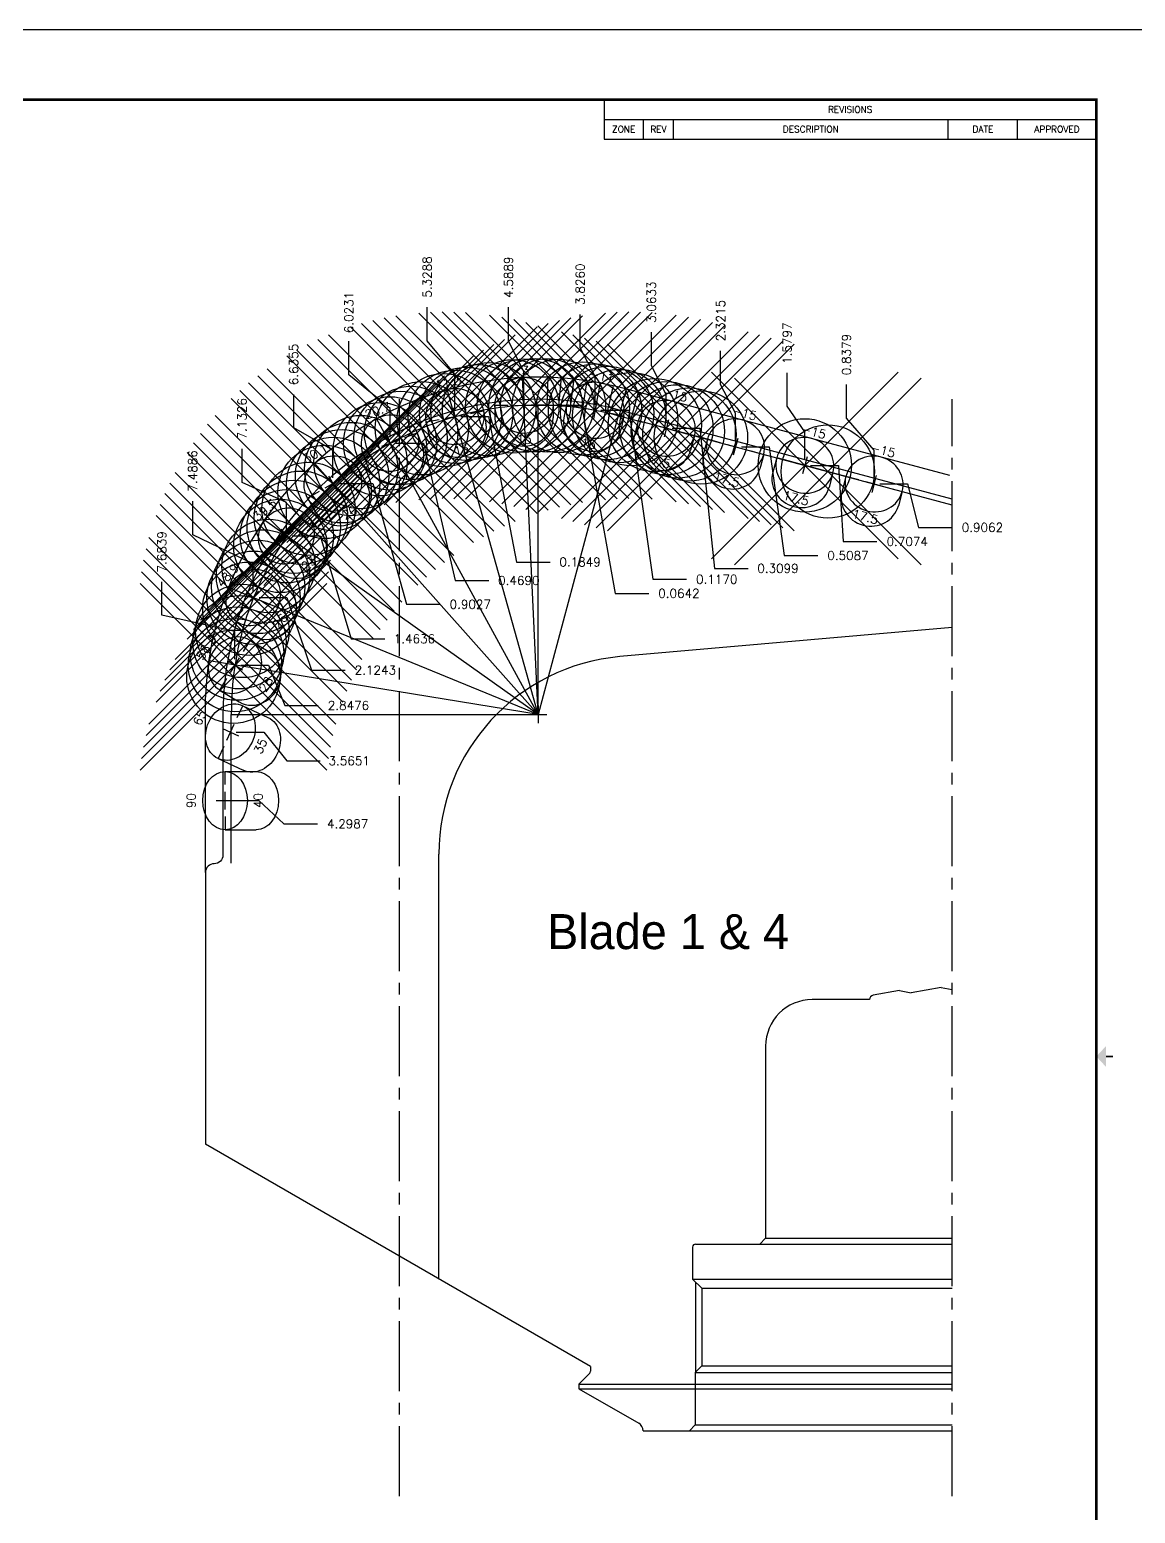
# Model space of a CAD drawing. Header units: inches. Extents: x -3 to 80.6, y -1.2 to 56.3.
# Drawn here: x 34.32 to 46.17, y 18.53 to 34.43 of the extents above; entities that cross this region are included whole.
import ezdxf
from ezdxf.enums import TextEntityAlignment as Align
from ezdxf.lldxf.tags import DXFTag

# ---------------------------------------------------------------- set-up
doc = ezdxf.new("R2010")
doc.units = ezdxf.units.IN
doc.header["$MEASUREMENT"] = 0
doc.header["$PDMODE"] = 35
doc.linetypes.add('CENTER2', pattern=[1.125, 0.75, -0.125, 0.125, -0.125])
doc.layers.get('Defpoints').update_dxf_attribs({"color": 10})
doc.layers.add('Blade_3', color=7, linetype='Continuous', true_color=0x00cc00)
for name, color, linetype in [('CLine', 5, 'CENTER2'), ('Dims', 4, 'Continuous'), ('Title Block', 7, 'Continuous')]:
    doc.layers.add(name, color=color, linetype=linetype)
doc.styles.add('RomanD', font='romand.shx')
doc.styles.add('RomanS', font='romans')
tags = doc.linetypes.add('HIDDEN2', pattern=[0.1875, 0.125, -0.0625]).pattern_tags.tags
tags[6:7] = [DXFTag(74, 4), DXFTag(75, 0), DXFTag(340, '0'), DXFTag(46, 0.0), DXFTag(50, 0.0), DXFTag(44, 0.0), DXFTag(45, 0.0)]
tags[4:5] = [DXFTag(74, 4), DXFTag(75, 0), DXFTag(340, '0'), DXFTag(46, 0.0), DXFTag(50, 0.0), DXFTag(44, 0.0), DXFTag(45, 0.0)]
doc.dimstyles.get("Standard").update_dxf_attribs({"dimtxt": 0.094, "dimasz": 0.18, "dimexe": 0.094, "dimexo": 0.0625, "dimgap": 0.09, "dimtad": 0, "dimtih": 1, "dimtoh": 1, "dimdec": 4, "dimzin": 0, "dimdsep": 46, "dimtxsty": 'RomanS', "dimcen": 0.09, "dimadec": 3, "dimazin": 0, "dimtfac": 1, "dimtdec": 4, "dimtofl": 0, "dimtmove": 0, "dimatfit": 3, "dimfxl": 1, "dimtolj": 1, "dimtzin": 0, "dimarcsym": 0})

# ---------------------------------------------------------------- blocks, each defined once
blk = doc.blocks.new('COT_Dblock')
at = {"layer": 'Title Block'}
for p, q in [((27.857, 21.25), (27.857, 20.828)), ((27.857, 21.039), (33.13, 21.039)), ((28.278, 20.828), (28.278, 21.039)), ((28.599, 20.828), (28.599, 21.039)), ((31.544, 20.828), (31.544, 21.039)), ((32.286, 20.828), (32.286, 21.039)), ((27.857, 20.828), (33.13, 20.828))]:
    blk.add_line(p, q, dxfattribs=at)
at = {"layer": 'Title Block', "color": 8}
blk.add_lwpolyline([(0, 0), (34, 0), (34, 22), (0, 22)], close=True, dxfattribs=at)
at = {"layer": 'Title Block', "const_width": 0.03}
blk.add_lwpolyline([(33.13, 21.25), (0.87, 21.25), (0.87, 0.75), (33.13, 0.75)], close=True, dxfattribs=at)
at = {"layer": 'Title Block', "const_width": 0.015}
blk.add_lwpolyline([(33.31, 11), (33.235, 11)], dxfattribs=at)
at = {"layer": 'Title Block'}
blk.add_solid([(33.235, 10.887), (33.235, 11.113), (33.13, 11)], dxfattribs=at)
at = {"layer": 'Title Block', "style": 'RomanS'}
for s, height, p in [('REVISIONS', 0.0703, (30.493, 21.145)), ('ZONE', 0.0703, (28.067, 20.934)), ('REV', 0.0703, (28.439, 20.934)), ('DESCRIPTION', 0.07031, (30.071, 20.934)), ('DATE', 0.0703, (31.915, 20.934)), ('APPROVED', 0.0703, (32.708, 20.934))]:
    blk.add_text(s, height=height, dxfattribs=at).set_placement(p, align=Align.MIDDLE_CENTER)
at = {"layer": 'Title Block', "color": 1, "style": 'RomanS', "flags": 8}
for tag, p in [('FNAME', (0.62, 3.75)), ('REVDATE', (0.62, 2.25)), ('USER', (0.62, 0.75))]:
    blk.add_attdef(tag, text='', height=0.047, rotation=90, dxfattribs=at).set_placement(p, align=Align.BOTTOM_LEFT)
at = {"layer": 'Title Block', "color": 3, "style": 'RomanS', "flags": 8}
blk.add_attdef('DRAWN', text='', height=0.11, dxfattribs=at).set_placement((28.7, 1.984), align=Align.MIDDLE_CENTER)
for tag, p in [('DDATE', (28.356, 1.672)), ('CHECK', (28.356, 1.406)), ('MATRL', (28.356, 1.149)), ('PDATE', (28.356, 0.883)), ('SCALE', (29.896, 0.855)), ('SHEET', (32.005, 0.855))]:
    blk.add_attdef(tag, text='', height=0.094, dxfattribs=at).set_placement(p, align=Align.MIDDLE_LEFT)
at = {"layer": 'Title Block', "color": 3, "style": 'RomanD', "width": 0.9, "flags": 8}
for tag, height, p in [('TITL1', 0.125, (31.337, 1.684)), ('TITL2', 0.094, (31.337, 1.514)), ('TITL3', 0.094, (31.337, 1.374))]:
    blk.add_attdef(tag, text='', height=height, dxfattribs=at).set_placement(p, align=Align.MIDDLE_CENTER)
at = {"layer": 'Title Block', "color": 3, "style": 'RomanS', "flags": 8}
for tag, p in [('FSCM#', (30.337, 1.121)), ('DWG#', (31.81, 1.121)), ('REV#', (32.97, 1.121))]:
    blk.add_attdef(tag, text='', height=0.094, dxfattribs=at).set_placement(p, align=Align.TOP_CENTER)
blk = doc.blocks.new('CMark')
at = {"layer": 'CLine'}
for p, q in [((-0.094, 0), (0.094, 0)), ((0, 0.094), (0, -0.094))]:
    blk.add_line(p, q, dxfattribs=at)
blk = doc.blocks.new('1613@17.5')
for p, q in [((-0.17, 0), (-0.312, 0)), ((0.171, 0), (0.312, 0))]:
    blk.add_line(p, q)
at = {"color": 8, "linetype": 'HIDDEN2', "ltscale": 0.5}
blk.add_line((-0.312, 0), (-0.312, -0.159), dxfattribs=at)
at = {"color": 8, "linetype": 'HIDDEN2', "ltscale": 0.5, "flags": 128}
blk.add_lwpolyline([(0.312, 0), (0.312, -0.159)], dxfattribs=at)
at = {"extrusion": (0, 0, -1)}
blk.add_ellipse((0, 0), major_axis=(-0.312, 0), ratio=0.953717, start_param=-3.141592653589793, end_param=3.141592653589793, dxfattribs=at)
at = {"color": 8, "linetype": 'HIDDEN2', "ltscale": 0.5}
blk.add_ellipse((0, -0.159), major_axis=(0.312, 0), ratio=0.953717, start_param=3.141593, end_param=6.283185, dxfattribs=at)
blk.add_blockref('CMark', (0, 0))
at = {"style": 'RomanS'}
blk.add_text('17.5', height=0.094, dxfattribs=at).set_placement((0, -0.364), align=Align.MIDDLE_CENTER)
blk.add_attdef('ANG', text='', height=0.094, dxfattribs=at).set_placement((0, 0.298), align=Align.BOTTOM_CENTER)
blk = doc.blocks.new('1613@16')
for p, q in [((-0.17, 0), (-0.312, 0)), ((0.171, 0), (0.312, 0))]:
    blk.add_line(p, q)
at = {"color": 8, "linetype": 'HIDDEN2', "ltscale": 0.5}
blk.add_line((-0.312, 0), (-0.312, -0.143), dxfattribs=at)
at = {"color": 8, "linetype": 'HIDDEN2', "ltscale": 0.5, "flags": 128}
blk.add_lwpolyline([(0.312, 0), (0.312, -0.143)], dxfattribs=at)
at = {"extrusion": (0, 0, -1)}
blk.add_ellipse((0, 0), major_axis=(-0.312, 0), ratio=0.961248, start_param=-3.141592653589793, end_param=3.141592653589793, dxfattribs=at)
at = {"color": 8, "linetype": 'HIDDEN2', "ltscale": 0.5}
blk.add_ellipse((0, -0.143), major_axis=(0.312, 0), ratio=0.953717, start_param=3.141593, end_param=6.283185, dxfattribs=at)
blk.add_blockref('CMark', (0, 0))
at = {"style": 'RomanS'}
blk.add_text('16', height=0.094, dxfattribs=at).set_placement((0, -0.364), align=Align.MIDDLE_CENTER)
blk.add_attdef('ANG', text='', height=0.094, dxfattribs=at).set_placement((0, 0.298), align=Align.BOTTOM_CENTER)
blk = doc.blocks.new('1613@15')
for p, q in [((-0.17, 0), (-0.312, 0)), ((0.171, 0), (0.312, 0))]:
    blk.add_line(p, q)
at = {"color": 8, "linetype": 'HIDDEN2', "ltscale": 0.5}
blk.add_line((-0.312, 0), (-0.312, -0.135), dxfattribs=at)
at = {"color": 8, "linetype": 'HIDDEN2', "ltscale": 0.5, "flags": 128}
blk.add_lwpolyline([(0.312, 0), (0.312, -0.135)], dxfattribs=at)
blk.add_ellipse((0, 0), major_axis=(-0.312, 0), ratio=0.965926, start_param=-3.141592653589793, end_param=3.141592653589793)
at = {"color": 8, "linetype": 'HIDDEN2', "ltscale": 0.5}
blk.add_ellipse((0, -0.135), major_axis=(-0.312, 0), ratio=0.965926, start_param=0, end_param=3.141593, dxfattribs=at)
blk.add_blockref('CMark', (0, 0))
at = {"style": 'RomanS'}
blk.add_text('15', height=0.094, dxfattribs=at).set_placement((0, -0.364), align=Align.MIDDLE_CENTER)
blk.add_attdef('ANG', text='', height=0.094, dxfattribs=at).set_placement((0, 0.298), align=Align.BOTTOM_CENTER)
blk = doc.blocks.new('1613@17')
for p, q in [((-0.17, 0), (-0.313, 0)), ((0.171, 0), (0.312, 0))]:
    blk.add_line(p, q)
at = {"color": 8, "linetype": 'HIDDEN2', "ltscale": 0.5}
blk.add_line((-0.313, 0), (-0.313, -0.152), dxfattribs=at)
at = {"color": 8, "linetype": 'HIDDEN2', "ltscale": 0.5, "flags": 128}
blk.add_lwpolyline([(0.312, 0), (0.312, -0.152)], dxfattribs=at)
blk.add_ellipse((0, 0), major_axis=(-0.312, 0), ratio=0.95632, start_param=3.141593, end_param=9.424778)
at = {"color": 8, "linetype": 'HIDDEN2', "ltscale": 0.5}
blk.add_ellipse((0, -0.152), major_axis=(-0.312, 0), ratio=0.95632, start_param=0, end_param=3.141593, dxfattribs=at)
blk.add_blockref('CMark', (0, 0))
at = {"style": 'RomanS'}
blk.add_text('17', height=0.094, dxfattribs=at).set_placement((0.001, -0.373), align=Align.MIDDLE_CENTER)
blk.add_attdef('ANG', text='', height=0.094, dxfattribs=at).set_placement((0, 0.298), align=Align.BOTTOM_CENTER)
blk = doc.blocks.new('1613@20')
for p, q in [((-0.17, 0), (-0.312, 0)), ((0.171, 0), (0.312, 0))]:
    blk.add_line(p, q)
at = {"color": 8, "linetype": 'HIDDEN2', "ltscale": 0.5}
blk.add_line((-0.312, 0), (-0.312, -0.178), dxfattribs=at)
at = {"color": 8, "linetype": 'HIDDEN2', "ltscale": 0.5, "flags": 128}
blk.add_lwpolyline([(0.312, 0), (0.312, -0.178)], dxfattribs=at)
blk.add_ellipse((0, 0), major_axis=(-0.312, 0), ratio=0.939693, start_param=-3.141592653589793, end_param=3.141592653589793)
at = {"color": 8, "linetype": 'HIDDEN2', "ltscale": 0.5}
blk.add_ellipse((0, -0.178), major_axis=(-0.312, 0), ratio=0.939693, start_param=0, end_param=3.141593, dxfattribs=at)
blk.add_blockref('CMark', (0, 0))
at = {"style": 'RomanS'}
blk.add_text('20', height=0.094, dxfattribs=at).set_placement((0, -0.356), align=Align.MIDDLE_CENTER)
blk.add_attdef('ANG', text='', height=0.094, dxfattribs=at).set_placement((0, 0.298), align=Align.BOTTOM_CENTER)
blk = doc.blocks.new('1613@23')
for p, q in [((-0.17, 0), (-0.313, 0)), ((0.171, 0), (0.312, 0))]:
    blk.add_line(p, q)
at = {"color": 8, "linetype": 'HIDDEN2', "ltscale": 0.5}
blk.add_line((-0.313, 0), (-0.313, -0.203), dxfattribs=at)
at = {"color": 8, "linetype": 'HIDDEN2', "ltscale": 0.5, "flags": 128}
blk.add_lwpolyline([(0.312, 0), (0.312, -0.203)], dxfattribs=at)
blk.add_ellipse((0, 0), major_axis=(-0.312, 0), ratio=0.920512, start_param=3.141593, end_param=9.424778)
at = {"color": 8, "linetype": 'HIDDEN2', "ltscale": 0.5}
blk.add_ellipse((0, -0.203), major_axis=(-0.312, 0), ratio=0.920512, start_param=0, end_param=3.141593, dxfattribs=at)
blk.add_blockref('CMark', (0, 0))
at = {"style": 'RomanS'}
blk.add_text('23', height=0.094, dxfattribs=at).set_placement((-0.001, -0.379), align=Align.MIDDLE_CENTER)
blk.add_attdef('ANG', text='', height=0.094, dxfattribs=at).set_placement((0, 0.287), align=Align.BOTTOM_CENTER)
blk = doc.blocks.new('1613@26')
for p, q in [((-0.17, 0), (-0.313, 0)), ((0.171, 0), (0.312, 0))]:
    blk.add_line(p, q)
at = {"color": 8, "linetype": 'HIDDEN2', "ltscale": 0.5}
blk.add_line((-0.313, 0), (-0.313, -0.228), dxfattribs=at)
at = {"color": 8, "linetype": 'HIDDEN2', "ltscale": 0.5, "flags": 128}
blk.add_lwpolyline([(0.312, 0), (0.312, -0.228)], dxfattribs=at)
blk.add_ellipse((0, 0), major_axis=(-0.312, 0), ratio=0.898784, start_param=3.141593, end_param=9.424778)
at = {"color": 8, "linetype": 'HIDDEN2', "ltscale": 0.5}
blk.add_ellipse((0, -0.228), major_axis=(-0.312, 0), ratio=0.898784, start_param=0, end_param=3.141593, dxfattribs=at)
blk.add_blockref('CMark', (0, 0))
at = {"style": 'RomanS'}
blk.add_text('26', height=0.094, dxfattribs=at).set_placement((0, -0.381), align=Align.MIDDLE_CENTER)
blk.add_attdef('ANG', text='', height=0.094, dxfattribs=at).set_placement((0, 0.287), align=Align.BOTTOM_CENTER)
blk = doc.blocks.new('1613@28')
for p, q in [((-0.17, 0), (-0.313, 0)), ((0.171, 0), (0.312, 0))]:
    blk.add_line(p, q)
at = {"color": 8, "linetype": 'HIDDEN2', "ltscale": 0.5}
blk.add_line((-0.313, 0), (-0.313, -0.244), dxfattribs=at)
at = {"color": 8, "linetype": 'HIDDEN2', "ltscale": 0.5, "flags": 128}
blk.add_lwpolyline([(0.312, 0), (0.312, -0.244)], dxfattribs=at)
blk.add_ellipse((0, 0), major_axis=(-0.312, 0), ratio=0.882944, start_param=3.141593, end_param=9.424778)
at = {"color": 8, "linetype": 'HIDDEN2', "ltscale": 0.5}
blk.add_ellipse((0, -0.244), major_axis=(-0.312, 0), ratio=0.882944, start_param=0, end_param=3.141593, dxfattribs=at)
blk.add_blockref('CMark', (0, 0))
at = {"style": 'RomanS'}
blk.add_text('28', height=0.094, dxfattribs=at).set_placement((0, -0.389), align=Align.MIDDLE_CENTER)
blk.add_attdef('ANG', text='', height=0.094, dxfattribs=at).set_placement((0, 0.287), align=Align.BOTTOM_CENTER)
blk = doc.blocks.new('*D108')
at = {"layer": 'Defpoints', "color": 0, "transparency": 16777216}
for p in [(43.073, 30.625), (44.207, 30.466), (43.369, 29.56)]:
    blk.add_point(p, dxfattribs=at)
at = {"layer": 'Dims', "color": 0, "lineweight": -2, "transparency": 16777216}
for p, q in [((43.073, 30.265), (43.073, 30.625)), ((43.369, 29.92), (43.073, 30.265)), ((43.369, 29.622), (43.369, 29.92))]:
    blk.add_line(p, q, dxfattribs=at)
at = {"layer": 'Dims', "color": 0, "transparency": 16777216, "insert": (43.073, 30.945), "char_height": 0.094, "attachment_point": 5, "rotation": 90, "style": 'RomanS'}
blk.add_mtext('\\A1;0.8379', dxfattribs=at)
blk = doc.blocks.new('*D109')
at = {"layer": 'Defpoints', "color": 0, "transparency": 16777216}
for p in [(42.438, 30.751), (44.207, 30.466), (42.628, 29.758)]:
    blk.add_point(p, dxfattribs=at)
at = {"layer": 'Dims', "color": 0, "lineweight": -2, "transparency": 16777216}
for p, q in [((42.438, 30.391), (42.438, 30.751)), ((42.628, 30.118), (42.438, 30.391)), ((42.628, 29.821), (42.628, 30.118))]:
    blk.add_line(p, q, dxfattribs=at)
at = {"layer": 'Dims', "color": 0, "transparency": 16777216, "insert": (42.438, 31.067), "char_height": 0.094, "attachment_point": 5, "rotation": 90, "style": 'RomanS'}
blk.add_mtext('\\A1;1.5797', dxfattribs=at)
blk = doc.blocks.new('*D110')
at = {"layer": 'Defpoints', "color": 0, "transparency": 16777216}
for p in [(41.726, 30.986), (44.207, 30.466), (41.886, 29.957)]:
    blk.add_point(p, dxfattribs=at)
at = {"layer": 'Dims', "color": 0, "lineweight": -2, "transparency": 16777216}
for p, q in [((41.726, 30.626), (41.726, 30.986)), ((41.886, 30.317), (41.726, 30.626)), ((41.886, 30.02), (41.886, 30.317))]:
    blk.add_line(p, q, dxfattribs=at)
at = {"layer": 'Dims', "color": 0, "transparency": 16777216, "insert": (41.726, 31.309), "char_height": 0.094, "attachment_point": 5, "rotation": 90, "style": 'RomanS'}
blk.add_mtext('\\A1;2.3215', dxfattribs=at)
blk = doc.blocks.new('*D111')
at = {"layer": 'Defpoints', "color": 0, "transparency": 16777216}
for p in [(40.984, 31.184), (44.207, 30.466), (41.144, 30.156)]:
    blk.add_point(p, dxfattribs=at)
at = {"layer": 'Dims', "color": 0, "lineweight": -2, "transparency": 16777216}
for p, q in [((40.984, 30.824), (40.984, 31.184)), ((41.144, 30.516), (40.984, 30.824)), ((41.144, 30.218), (41.144, 30.516))]:
    blk.add_line(p, q, dxfattribs=at)
at = {"layer": 'Dims', "color": 0, "transparency": 16777216, "insert": (40.984, 31.506), "char_height": 0.094, "attachment_point": 5, "rotation": 90, "style": 'RomanS'}
blk.add_mtext('\\A1;3.0633', dxfattribs=at)
blk = doc.blocks.new('*D112')
at = {"layer": 'Defpoints', "color": 0, "transparency": 16777216}
for p in [(40.221, 31.376), (44.207, 30.466), (40.381, 30.349)]:
    blk.add_point(p, dxfattribs=at)
at = {"layer": 'Dims', "color": 0, "lineweight": -2, "transparency": 16777216}
for p, q in [((40.221, 31.016), (40.221, 31.376)), ((40.381, 30.709), (40.221, 31.016)), ((40.381, 30.411), (40.381, 30.709))]:
    blk.add_line(p, q, dxfattribs=at)
at = {"layer": 'Dims', "color": 0, "transparency": 16777216, "insert": (40.221, 31.699), "char_height": 0.094, "attachment_point": 5, "rotation": 90, "style": 'RomanS'}
blk.add_mtext('\\A1;3.8260', dxfattribs=at)
blk = doc.blocks.new('*D113')
at = {"layer": 'Defpoints', "color": 0, "transparency": 16777216}
for p in [(39.453, 31.454), (39.618, 30.402), (44.207, 30.466)]:
    blk.add_point(p, dxfattribs=at)
at = {"layer": 'Dims', "color": 0, "lineweight": -2, "transparency": 16777216}
for p, q in [((39.453, 31.094), (39.453, 31.454)), ((39.618, 30.762), (39.453, 31.094)), ((39.618, 30.464), (39.618, 30.762))]:
    blk.add_line(p, q, dxfattribs=at)
at = {"layer": 'Dims', "color": 0, "transparency": 16777216, "insert": (39.453, 31.774), "char_height": 0.094, "attachment_point": 5, "rotation": 90, "style": 'RomanS'}
blk.add_mtext('\\A1;4.5889', dxfattribs=at)
blk = doc.blocks.new('*D114')
at = {"layer": 'Defpoints', "color": 0, "transparency": 16777216}
for p in [(38.582, 31.454), (44.207, 30.466), (38.878, 30.281)]:
    blk.add_point(p, dxfattribs=at)
at = {"layer": 'Dims', "color": 0, "lineweight": -2, "transparency": 16777216}
for p, q in [((38.582, 31.094), (38.582, 31.454)), ((38.878, 30.734), (38.582, 31.094)), ((38.878, 30.343), (38.878, 30.734))]:
    blk.add_line(p, q, dxfattribs=at)
at = {"layer": 'Dims', "color": 0, "transparency": 16777216, "insert": (38.582, 31.776), "char_height": 0.094, "attachment_point": 5, "rotation": 90, "style": 'RomanS'}
blk.add_mtext('\\A1;5.3288', dxfattribs=at)
blk = doc.blocks.new('*D115')
at = {"layer": 'Defpoints', "color": 0, "transparency": 16777216}
for p in [(37.744, 31.089), (44.207, 30.466), (38.184, 29.997)]:
    blk.add_point(p, dxfattribs=at)
at = {"layer": 'Dims', "color": 0, "lineweight": -2, "transparency": 16777216}
for p, q in [((37.744, 30.729), (37.744, 31.089)), ((38.184, 30.369), (37.744, 30.729)), ((38.184, 30.059), (38.184, 30.369))]:
    blk.add_line(p, q, dxfattribs=at)
at = {"layer": 'Dims', "color": 0, "transparency": 16777216, "insert": (37.744, 31.396), "char_height": 0.094, "attachment_point": 5, "rotation": 90, "style": 'RomanS'}
blk.add_mtext('\\A1;6.0231', dxfattribs=at)
blk = doc.blocks.new('*D116')
at = {"layer": 'Defpoints', "color": 0, "transparency": 16777216}
for p in [(37.152, 30.519), (44.207, 30.466), (37.572, 29.563)]:
    blk.add_point(p, dxfattribs=at)
at = {"layer": 'Dims', "color": 0, "lineweight": -2, "transparency": 16777216}
for p, q in [((37.152, 30.159), (37.152, 30.519)), ((37.572, 29.923), (37.152, 30.159)), ((37.572, 29.626), (37.572, 29.923))]:
    blk.add_line(p, q, dxfattribs=at)
at = {"layer": 'Dims', "color": 0, "transparency": 16777216, "insert": (37.152, 30.839), "char_height": 0.094, "attachment_point": 5, "rotation": 90, "style": 'RomanS'}
blk.add_mtext('\\A1;6.6355', dxfattribs=at)
blk = doc.blocks.new('*D117')
at = {"layer": 'Defpoints', "color": 0, "transparency": 16777216}
for p in [(44.207, 30.466), (36.599, 29.936), (37.075, 29.002)]:
    blk.add_point(p, dxfattribs=at)
at = {"layer": 'Dims', "color": 0, "lineweight": -2, "transparency": 16777216}
for p, q in [((36.599, 29.576), (36.599, 29.936)), ((37.075, 29.362), (36.599, 29.576)), ((37.075, 29.065), (37.075, 29.362))]:
    blk.add_line(p, q, dxfattribs=at)
at = {"layer": 'Dims', "color": 0, "transparency": 16777216, "insert": (36.599, 30.258), "char_height": 0.094, "attachment_point": 5, "rotation": 90, "style": 'RomanS'}
blk.add_mtext('\\A1;7.1326', dxfattribs=at)
blk = doc.blocks.new('*D118')
at = {"layer": 'Defpoints', "color": 0, "transparency": 16777216}
for p in [(44.207, 30.466), (36.07, 29.376), (36.719, 28.342)]:
    blk.add_point(p, dxfattribs=at)
at = {"layer": 'Dims', "color": 0, "lineweight": -2, "transparency": 16777216}
for p, q in [((36.07, 29.016), (36.07, 29.376)), ((36.719, 28.702), (36.07, 29.016)), ((36.719, 28.404), (36.719, 28.702))]:
    blk.add_line(p, q, dxfattribs=at)
at = {"layer": 'Dims', "color": 0, "transparency": 16777216, "insert": (36.07, 29.699), "char_height": 0.094, "attachment_point": 5, "rotation": 90, "style": 'RomanS'}
blk.add_mtext('\\A1;7.4886', dxfattribs=at)
blk = doc.blocks.new('*D119')
at = {"layer": 'Defpoints', "color": 0, "transparency": 16777216}
for p in [(44.207, 30.466), (35.74, 28.512), (36.523, 27.618)]:
    blk.add_point(p, dxfattribs=at)
at = {"layer": 'Dims', "color": 0, "lineweight": -2, "transparency": 16777216}
for p, q in [((35.74, 28.152), (35.74, 28.512)), ((36.523, 27.978), (35.74, 28.152)), ((36.523, 27.681), (36.523, 27.978))]:
    blk.add_line(p, q, dxfattribs=at)
at = {"layer": 'Dims', "color": 0, "transparency": 16777216, "insert": (35.74, 28.832), "char_height": 0.094, "attachment_point": 5, "rotation": 90, "style": 'RomanS'}
blk.add_mtext('\\A1;7.6839', dxfattribs=at)
blk = doc.blocks.new('*D120')
at = {"layer": 'Defpoints', "color": 0, "transparency": 16777216}
for p in [(44.207, 30.466), (43.369, 29.56), (44.207, 29.094)]:
    blk.add_point(p, dxfattribs=at)
at = {"layer": 'Dims', "color": 0, "lineweight": -2, "transparency": 16777216}
for p, q in [((43.432, 29.56), (43.729, 29.56)), ((43.729, 29.56), (43.847, 29.094)), ((43.847, 29.094), (44.207, 29.094))]:
    blk.add_line(p, q, dxfattribs=at)
at = {"layer": 'Dims', "color": 0, "transparency": 16777216, "insert": (44.53, 29.094), "char_height": 0.094, "attachment_point": 5, "style": 'RomanS'}
blk.add_mtext('\\A1;0.9062', dxfattribs=at)
blk = doc.blocks.new('*D121')
at = {"layer": 'Defpoints', "color": 0, "transparency": 16777216}
for p in [(44.207, 30.466), (42.628, 29.758), (43.4, 28.942)]:
    blk.add_point(p, dxfattribs=at)
at = {"layer": 'Dims', "color": 0, "lineweight": -2, "transparency": 16777216}
for p, q in [((42.69, 29.758), (42.988, 29.758)), ((42.988, 29.758), (43.04, 28.942)), ((43.04, 28.942), (43.4, 28.942))]:
    blk.add_line(p, q, dxfattribs=at)
at = {"layer": 'Dims', "color": 0, "transparency": 16777216, "insert": (43.725, 28.942), "char_height": 0.094, "attachment_point": 5, "style": 'RomanS'}
blk.add_mtext('\\A1;0.7074', dxfattribs=at)
blk = doc.blocks.new('*D122')
at = {"layer": 'Defpoints', "color": 0, "transparency": 16777216}
for p in [(44.207, 30.466), (41.886, 29.957), (42.768, 28.792)]:
    blk.add_point(p, dxfattribs=at)
at = {"layer": 'Dims', "color": 0, "lineweight": -2, "transparency": 16777216}
for p, q in [((41.948, 29.957), (42.246, 29.957)), ((42.246, 29.957), (42.408, 28.792)), ((42.408, 28.792), (42.768, 28.792))]:
    blk.add_line(p, q, dxfattribs=at)
at = {"layer": 'Dims', "color": 0, "transparency": 16777216, "insert": (43.09, 28.792), "char_height": 0.094, "attachment_point": 5, "style": 'RomanS'}
blk.add_mtext('\\A1;0.5087', dxfattribs=at)
blk = doc.blocks.new('*D123')
at = {"layer": 'Defpoints', "color": 0, "transparency": 16777216}
for p in [(44.207, 30.466), (41.144, 30.156), (42.02, 28.655)]:
    blk.add_point(p, dxfattribs=at)
at = {"layer": 'Dims', "color": 0, "lineweight": -2, "transparency": 16777216}
for p, q in [((41.206, 30.156), (41.504, 30.156)), ((41.504, 30.156), (41.66, 28.655)), ((41.66, 28.655), (42.02, 28.655))]:
    blk.add_line(p, q, dxfattribs=at)
at = {"layer": 'Dims', "color": 0, "transparency": 16777216, "insert": (42.34, 28.655), "char_height": 0.094, "attachment_point": 5, "style": 'RomanS'}
blk.add_mtext('\\A1;0.3099', dxfattribs=at)
blk = doc.blocks.new('*D124')
at = {"layer": 'Defpoints', "color": 0, "transparency": 16777216}
for p in [(44.207, 30.466), (40.381, 30.349), (41.361, 28.538)]:
    blk.add_point(p, dxfattribs=at)
at = {"layer": 'Dims', "color": 0, "lineweight": -2, "transparency": 16777216}
for p, q in [((40.444, 30.349), (40.741, 30.349)), ((40.741, 30.349), (41.001, 28.538)), ((41.001, 28.538), (41.361, 28.538))]:
    blk.add_line(p, q, dxfattribs=at)
at = {"layer": 'Dims', "color": 0, "transparency": 16777216, "insert": (41.684, 28.538), "char_height": 0.094, "attachment_point": 5, "style": 'RomanS'}
blk.add_mtext('\\A1;0.1170', dxfattribs=at)
blk = doc.blocks.new('*D125')
at = {"layer": 'Defpoints', "color": 0, "transparency": 16777216}
for p in [(39.618, 30.402), (44.207, 30.466), (40.956, 28.387)]:
    blk.add_point(p, dxfattribs=at)
at = {"layer": 'Dims', "color": 0, "lineweight": -2, "transparency": 16777216}
for p, q in [((39.681, 30.402), (40.236, 30.402)), ((40.236, 30.402), (40.596, 28.387)), ((40.596, 28.387), (40.956, 28.387))]:
    blk.add_line(p, q, dxfattribs=at)
at = {"layer": 'Dims', "color": 0, "transparency": 16777216, "insert": (41.279, 28.387), "char_height": 0.094, "attachment_point": 5, "style": 'RomanS'}
blk.add_mtext('\\A1;0.0642', dxfattribs=at)
blk = doc.blocks.new('*D126')
at = {"layer": 'Defpoints', "color": 0, "transparency": 16777216}
for p in [(44.207, 30.466), (38.878, 30.281), (39.9, 28.723)]:
    blk.add_point(p, dxfattribs=at)
at = {"layer": 'Dims', "color": 0, "lineweight": -2, "transparency": 16777216}
for p, q in [((38.941, 30.281), (39.238, 30.281)), ((39.238, 30.281), (39.54, 28.723)), ((39.54, 28.723), (39.9, 28.723))]:
    blk.add_line(p, q, dxfattribs=at)
at = {"layer": 'Dims', "color": 0, "transparency": 16777216, "insert": (40.22, 28.723), "char_height": 0.094, "attachment_point": 5, "style": 'RomanS'}
blk.add_mtext('\\A1;0.1849', dxfattribs=at)
blk = doc.blocks.new('*D127')
at = {"layer": 'Defpoints', "color": 0, "transparency": 16777216}
for p in [(44.207, 30.466), (38.184, 29.997), (39.241, 28.525)]:
    blk.add_point(p, dxfattribs=at)
at = {"layer": 'Dims', "color": 0, "lineweight": -2, "transparency": 16777216}
for p, q in [((38.247, 29.997), (38.544, 29.997)), ((38.544, 29.997), (38.881, 28.525)), ((38.881, 28.525), (39.241, 28.525))]:
    blk.add_line(p, q, dxfattribs=at)
at = {"layer": 'Dims', "color": 0, "transparency": 16777216, "insert": (39.564, 28.525), "char_height": 0.094, "attachment_point": 5, "style": 'RomanS'}
blk.add_mtext('\\A1;0.4690', dxfattribs=at)
blk = doc.blocks.new('*D128')
at = {"layer": 'Defpoints', "color": 0, "transparency": 16777216}
for p in [(44.207, 30.466), (37.572, 29.563), (38.721, 28.27)]:
    blk.add_point(p, dxfattribs=at)
at = {"layer": 'Dims', "color": 0, "lineweight": -2, "transparency": 16777216}
for p, q in [((37.634, 29.563), (38.001, 29.563)), ((38.001, 29.563), (38.361, 28.27)), ((38.361, 28.27), (38.721, 28.27))]:
    blk.add_line(p, q, dxfattribs=at)
at = {"layer": 'Dims', "color": 0, "transparency": 16777216, "insert": (39.044, 28.27), "char_height": 0.094, "attachment_point": 5, "style": 'RomanS'}
blk.add_mtext('\\A1;0.9027', dxfattribs=at)
blk = doc.blocks.new('*D129')
at = {"layer": 'Defpoints', "color": 0, "transparency": 16777216}
for p in [(44.207, 30.466), (37.075, 29.002), (38.129, 27.901)]:
    blk.add_point(p, dxfattribs=at)
at = {"layer": 'Dims', "color": 0, "lineweight": -2, "transparency": 16777216}
for p, q in [((37.137, 29.002), (37.435, 29.002)), ((37.435, 29.002), (37.769, 27.901)), ((37.769, 27.901), (38.129, 27.901))]:
    blk.add_line(p, q, dxfattribs=at)
at = {"layer": 'Dims', "color": 0, "transparency": 16777216, "insert": (38.446, 27.901), "char_height": 0.094, "attachment_point": 5, "style": 'RomanS'}
blk.add_mtext('\\A1;1.4636', dxfattribs=at)
blk = doc.blocks.new('*D130')
at = {"layer": 'Defpoints', "color": 0, "transparency": 16777216}
for p in [(44.207, 30.466), (36.719, 28.342), (37.704, 27.565)]:
    blk.add_point(p, dxfattribs=at)
at = {"layer": 'Dims', "color": 0, "lineweight": -2, "transparency": 16777216}
for p, q in [((36.781, 28.342), (37.079, 28.342)), ((37.079, 28.342), (37.344, 27.565)), ((37.344, 27.565), (37.704, 27.565))]:
    blk.add_line(p, q, dxfattribs=at)
at = {"layer": 'Dims', "color": 0, "transparency": 16777216, "insert": (38.027, 27.565), "char_height": 0.094, "attachment_point": 5, "style": 'RomanS'}
blk.add_mtext('\\A1;2.1243', dxfattribs=at)
blk = doc.blocks.new('*D131')
at = {"layer": 'Defpoints', "color": 0, "transparency": 16777216}
for p in [(44.207, 30.466), (36.523, 27.618), (37.416, 27.187)]:
    blk.add_point(p, dxfattribs=at)
at = {"layer": 'Dims', "color": 0, "lineweight": -2, "transparency": 16777216}
for p, q in [((36.586, 27.618), (36.883, 27.618)), ((36.883, 27.618), (37.056, 27.187)), ((37.056, 27.187), (37.416, 27.187))]:
    blk.add_line(p, q, dxfattribs=at)
at = {"layer": 'Dims', "color": 0, "transparency": 16777216, "insert": (37.739, 27.187), "char_height": 0.094, "attachment_point": 5, "style": 'RomanS'}
blk.add_mtext('\\A1;2.8476', dxfattribs=at)
blk = doc.blocks.new('1613@35')
for p, q in [((-0.17, 0), (-0.312, 0)), ((0.171, 0), (0.312, 0))]:
    blk.add_line(p, q)
at = {"color": 8, "linetype": 'HIDDEN2', "ltscale": 0.5}
blk.add_line((-0.312, 0), (-0.312, -0.298), dxfattribs=at)
at = {"color": 8, "linetype": 'HIDDEN2', "ltscale": 0.5, "flags": 128}
blk.add_lwpolyline([(0.312, 0), (0.312, -0.298)], dxfattribs=at)
at = {"extrusion": (0, 0, -1)}
blk.add_ellipse((0, 0), major_axis=(-0.312, 0), ratio=0.8192, start_param=3.141593, end_param=9.424778, dxfattribs=at)
at = {"color": 8, "linetype": 'HIDDEN2', "ltscale": 0.5, "extrusion": (0, 0, -1)}
blk.add_ellipse((0, -0.298), major_axis=(-0.312, 0), ratio=0.8192, start_param=3.141593, end_param=6.283185, dxfattribs=at)
blk.add_blockref('CMark', (0, 0))
at = {"style": 'RomanS'}
blk.add_text('35', height=0.094, dxfattribs=at).set_placement((0, -0.356), align=Align.MIDDLE_CENTER)
blk.add_attdef('ANG', text='', height=0.094, dxfattribs=at).set_placement((0, 0.287), align=Align.BOTTOM_CENTER)
blk = doc.blocks.new('1613@40')
for p, q in [((-0.17, 0), (-0.312, 0)), ((0.171, 0), (0.312, 0))]:
    blk.add_line(p, q)
at = {"color": 8, "linetype": 'HIDDEN2', "ltscale": 0.5}
blk.add_line((-0.312, 0), (-0.312, -0.334), dxfattribs=at)
at = {"color": 8, "linetype": 'HIDDEN2', "ltscale": 0.5, "flags": 128}
blk.add_lwpolyline([(0.312, 0), (0.312, -0.334)], dxfattribs=at)
at = {"extrusion": (0, 0, -1)}
blk.add_ellipse((0, 0), major_axis=(-0.312, 0), ratio=0.76608, start_param=3.141593, end_param=9.424778, dxfattribs=at)
at = {"color": 8, "linetype": 'HIDDEN2', "ltscale": 0.5, "extrusion": (0, 0, -1)}
blk.add_ellipse((0, -0.334), major_axis=(-0.312, 0), ratio=0.76608, start_param=3.141593, end_param=6.283185, dxfattribs=at)
blk.add_blockref('CMark', (0, 0))
at = {"style": 'RomanS'}
blk.add_text('40', height=0.094, dxfattribs=at).set_placement((0, -0.356), align=Align.MIDDLE_CENTER)
blk.add_attdef('ANG', text='', height=0.094, dxfattribs=at).set_placement((0, 0.287), align=Align.BOTTOM_CENTER)
blk = doc.blocks.new('*D259')
at = {"layer": 'Blade_3', "color": 0, "lineweight": -2, "transparency": 16777216}
for p, q in [((36.537, 26.901), (36.834, 26.901)), ((36.834, 26.901), (37.077, 26.594)), ((37.077, 26.594), (37.437, 26.594))]:
    blk.add_line(p, q, dxfattribs=at)
at = {"layer": 'Defpoints', "color": 0, "transparency": 16777216}
for p in [(44.207, 30.466), (36.474, 26.901), (37.437, 26.594)]:
    blk.add_point(p, dxfattribs=at)
at = {"layer": 'Blade_3', "color": 0, "transparency": 16777216, "insert": (37.747, 26.594), "char_height": 0.094, "attachment_point": 5, "style": 'RomanS'}
blk.add_mtext('\\A1;3.5651', dxfattribs=at)
blk = doc.blocks.new('*D260')
at = {"layer": 'Blade_3', "color": 0, "lineweight": -2, "transparency": 16777216}
for p, q in [((36.479, 26.167), (36.777, 26.167)), ((36.777, 26.167), (37.047, 25.918)), ((37.047, 25.918), (37.407, 25.918))]:
    blk.add_line(p, q, dxfattribs=at)
at = {"layer": 'Defpoints', "color": 0, "transparency": 16777216}
for p in [(44.207, 30.466), (36.417, 26.167), (37.407, 25.918)]:
    blk.add_point(p, dxfattribs=at)
at = {"layer": 'Blade_3', "color": 0, "transparency": 16777216, "insert": (37.73, 25.918), "char_height": 0.094, "attachment_point": 5, "style": 'RomanS'}
blk.add_mtext('\\A1;4.2987', dxfattribs=at)

msp = doc.modelspace()

# ---------------------------------------------------------------- linework, layer by layer
for p, q in [((39.86863, 30.40129), (39.87787, 30.70538)), ((39.9936, 30.39537), (40.0201, 30.69822)), ((40.11826, 30.38469), (40.15527, 30.6861)), ((40.24991, 30.36821), (40.29735, 30.66774)), ((40.38078, 30.34643), (40.43754, 30.64387)), ((40.51067, 30.3194), (40.57938, 30.6138)), ((40.63937, 30.28717), (40.7175, 30.57874)), ((40.76753, 30.25283), (40.84566, 30.5444)), ((41.63846, 30.02342), (40.89668, 30.22218)), ((43.12203, 29.6259), (42.38025, 29.82466)), ((38.70722, 21.04154), (38.70722, 25.59249)), ((44.08793, 24.16584), (43.76693, 24.10924)), ((44.08793, 24.16584), (44.20722, 24.14481)), ((43.32139, 24.03542), (42.70722, 24.03542)), ((43.64193, 24.13128), (43.36014, 24.0816)), ((43.64193, 24.13128), (43.76693, 24.10924)), ((42.20722, 23.53542), (42.20722, 21.47834)), ((40.33222, 20.10334), (36.20722, 22.48491)), ((42.20722, 21.47834), (42.14472, 21.41584)), ((42.20722, 21.47834), (44.20722, 21.47834)), ((41.42622, 21.38459), (41.42622, 21.04084)), ((41.45747, 21.41584), (44.20722, 21.41584)), ((41.42622, 21.04084), (44.20722, 21.04084)), ((41.42622, 21.04084), (41.52487, 20.94219)), ((41.45722, 21.00984), (41.45722, 20.04334)), ((41.52487, 20.94219), (44.20722, 20.94219)), ((41.52487, 20.94219), (41.52487, 20.11099)), ((40.32306, 20.03169), (40.20722, 19.91584)), ((40.33222, 20.10334), (40.33222, 20.05379)), ((41.52487, 20.11099), (41.45472, 20.04084)), ((41.45472, 20.04084), (44.20722, 20.04084)), ((41.45472, 20.04084), (41.45472, 19.47834)), ((41.52487, 20.11099), (44.20722, 20.11099)), ((40.20722, 19.91584), (44.20722, 19.91584)), ((40.20722, 19.91584), (40.20722, 19.8669)), ((40.20722, 19.8669), (44.20722, 19.8669)), ((40.20722, 19.8669), (40.84784, 19.49703)), ((40.89472, 19.41584), (44.20722, 19.41584)), ((41.45472, 19.47834), (41.39222, 19.41584)), ((41.45472, 19.47834), (44.20722, 19.47834))]:
    msp.add_line(p, q)
at = {"color": 0}
msp.add_line((44.20722, 28.02088), (40.64701, 27.7094), dxfattribs=at)
at = {"color": 1}
for points in [[(36.20722, 25.39709), (36.20722, 27.14453, -0.49314543), (40.69176, 30.58564), (44.17602, 29.65203)], [(40.89569, 30.21849), (40.62705, 30.29047, 0.03936628), (40.11826, 30.38469)]]:
    msp.add_lwpolyline(points, format="xyb", dxfattribs=at)
msp.add_lwpolyline([(44.20722, 29.39588), (40.64323, 30.35084, 0.49314543), (36.39472, 27.09084), (36.39472, 25.58459), (36.39472, 25.58459, -0.41421356), (36.30097, 25.49084, 0.41421356), (36.20722, 25.39709), (36.20722, 22.48491)], format="xyb")
msp.add_lwpolyline([(44.20722, 29.33117), (41.19752, 30.13762)], dxfattribs=at)
for start, end in [(97.086719, 110.155304), (84.017431, 97.086719), (110.155304, 123.233392), (123.233392, 136.307491), (136.307491, 149.34853), (149.34853, 162.444174), (162.444174, 180.35848)]:
    msp.add_arc((39.77523, 27.11144), 3.29118, start, end, dxfattribs=at)
at = {"color": 0}
msp.add_arc((40.83222, 25.59249), 2.125, 95, 180, dxfattribs=at)
for centre, radius, start, end in [((42.70722, 23.53542), 0.5, 90, 180), ((43.36828, 24.03542), 0.04689, 99.999997, 180), ((41.45747, 21.38459), 0.03125, 90, 180), ((40.30097, 20.05379), 0.03125, 315, 0), ((40.80097, 19.41584), 0.09375, 0, 60)]:
    msp.add_arc(centre, radius, start, end)
for p in [(39.24536, 30.35968), (39.49362, 30.39055), (39.61846, 30.39888), (39.74352, 30.40247), (39.86863, 30.40129), (39.9936, 30.39537), (40.24991, 30.36821), (38.75945, 30.24194), (38.87916, 30.27828), (39.00016, 30.31005), (39.12229, 30.3372), (40.38078, 30.34643), (40.51067, 30.3194), (40.63937, 30.28717), (40.76753, 30.25283), (38.29673, 30.05183), (38.40964, 30.10594), (38.52452, 30.15571), (41.02031, 30.18905), (41.14394, 30.15592), (41.26757, 30.1228), (41.3912, 30.08967), (41.51483, 30.05654), (38.07751, 29.93094), (38.18597, 29.99347), (37.86813, 29.79376), (42.62751, 29.7584), (37.66982, 29.64108), (37.76753, 29.71931), (42.87477, 29.69215), (37.48368, 29.47378), (37.57516, 29.5592), (37.31101, 29.29306), (37.15274, 29.1), (37.23004, 29.19803), (37.07921, 28.99911), (37.00955, 28.8955), (36.88203, 28.68028), (36.77102, 28.45552), (36.82438, 28.56896), (36.72201, 28.34013), (36.67743, 28.22296), (36.60194, 27.9844), (36.5711, 27.86338), (36.54488, 27.74127), (36.52331, 27.61826), (36.50642, 27.49451)]:
    msp.add_point(p)
at = {"layer": 'Blade_3'}
for q in [(39.60455, 30.70319), (38.79718, 30.57171), (38.04087, 30.25941), (37.37611, 29.78309), (36.83878, 29.16963), (36.45488, 28.44963), (36.24521, 27.66344)]:
    msp.add_line((39.76972, 27.09084), q, dxfattribs=at)
at = {"layer": 'CLine'}
for p, q in [((38.28722, 18.71584), (38.28722, 30.46584)), ((44.20722, 18.71584), (44.20722, 30.46584))]:
    msp.add_line(p, q, dxfattribs=at)
at = {"layer": 'Defpoints'}
for p, q in [((39.76972, 27.09084), (39.76972, 30.40261)), ((40.62705, 30.29047), (39.76972, 27.09084)), ((36.48412, 27.09084), (39.76972, 27.09084))]:
    msp.add_line(p, q, dxfattribs=at)
at = {"layer": 'Defpoints', "color": 1}
msp.add_line((36.48412, 25.49709), (36.48412, 27.09084), dxfattribs=at)

# ---------------------------------------------------------------- block references
msp.add_blockref('CMark', (39.76972, 27.09084))
at = {"layer": 'Blade_3'}
for name, p, rotation, values in [('1613@15', (38.87842, 30.28093), 11.3, {'ANG': '11.3'}), ('1613@15', (39.61833, 30.40164), 0.3, {'ANG': '.3'}), ('1613@16', (40.38123, 30.34881), 349, {'ANG': '-11'}), ('1613@17.5', (41.14394, 30.15592), 345, {'ANG': '-15'}), ('1613@17', (38.1841, 29.99684), 20.70000000000001, {'ANG': '20.7'}), ('1613@17.5', (41.88573, 29.95716), 345, {'ANG': '-15'}), ('1613@17.5', (42.62751, 29.7584), 345, {'ANG': '-15'}), ('1613@20', (37.57168, 29.56312), 30.1, {'ANG': '30.1'}), ('1613@17.5', (43.3693, 29.55964), 345, {'ANG': '-15'}), ('1613@23', (37.07461, 29.00228), 39.5, {'ANG': '39.5'}), ('1613@26', (36.71862, 28.34152), 48.9, {'ANG': '48.9'}), ('1613@28', (36.52331, 27.61826), 58.3, {'ANG': '58.3'}), ('1613@35', (36.47416, 26.90074), 65, {'ANG': '65'}), ('1613@40', (36.41662, 26.16719), 90, {'ANG': '90'})]:
    msp.add_blockref(name, p, dxfattribs=dict(at, rotation=rotation)).add_auto_attribs(values)
at = {"layer": 'Title Block'}
msp.add_blockref('COT_Dblock', (12.62056, 12.4259), dxfattribs=at)

# ---------------------------------------------------------------- texts
msp.add_text('Blade 1 & 4', height=0.375).set_placement((39.86674, 24.5762))

# ---------------------------------------------------------------- dimensions: what is measured, and where the dimension line sits
at = {"layer": 'Blade_3'}
for feature_location, offset, origin, picture, middle in [((36.416616, 26.167192), (0.990626, -0.24948), (44.207216, 30.465845), '*D260', (37.730004, 25.917712)), ((36.47416, 26.90074), (0.96313, -0.30722), (44.20722, 30.46584), '*D259', (37.74663, 26.59352))]:
    dim = msp.add_ordinate_dim(feature_location=feature_location, offset=offset, dtype=0, origin=origin, dimstyle='Standard', dxfattribs=at)
    dim.commit()
    dim.dimension.update_dxf_attribs({"geometry": picture, "text_midpoint": middle})
at = {"layer": 'Dims'}
for feature_location, offset, dtype, picture, middle in [((38.87842, 30.28093), (-0.2962, 1.17266), 1, '*D114', (38.58222, 31.77636)), ((39.61833, 30.40164), (-0.16543, 1.05195), 1, '*D113', (39.4529, 31.77412)), ((40.38123, 30.34881), (-0.16059, 1.02763), 1, '*D112', (40.22065, 31.6992)), ((41.14394, 30.15592), (-0.15984, 1.02762), 1, '*D111', (40.9841, 31.50631)), ((38.1841, 29.99684), (-0.43976, 1.09194), 1, '*D115', (37.74434, 31.39587)), ((41.88573, 29.95716), (-0.15962, 1.0292), 1, '*D110', (41.72611, 31.30913)), ((42.62751, 29.7584), (-0.18942, 0.9922), 1, '*D109', (42.4381, 31.06666)), ((37.57168, 29.56312), (-0.41923, 0.95555), 1, '*D116', (37.15245, 30.8392)), ((43.3693, 29.55964), (-0.29589, 1.06494), 1, '*D108', (43.07341, 30.9451)), ((36.52331, 27.61826), (-0.78283, 0.89366), 1, '*D119', (35.74048, 28.83244)), ((36.71862, 28.34152), (-0.6488, 1.03438), 1, '*D118', (36.06982, 29.69866)), ((36.52331, 27.61826), (0.89261, -0.4308), 0, '*D131', (37.73868, 27.18746)), ((37.07461, 29.00228), (-0.47546, 0.93343), 1, '*D117', (36.59916, 30.25847)), ((36.71862, 28.34152), (0.98547, -0.77692), 0, '*D130', (38.02685, 27.5646)), ((37.07461, 29.00228), (1.05486, -1.10169), 0, '*D129', (38.44552, 27.90059)), ((37.57168, 29.56312), (1.14957, -1.29299), 0, '*D128', (39.04401, 28.27012)), ((38.1841, 29.99684), (1.05688, -1.47226), 0, '*D127', (39.56374, 28.52458)), ((38.87842, 30.28093), (1.02123, -1.5575), 0, '*D126', (40.22017, 28.72343)), ((39.61833, 30.40164), (1.33792, -2.0142), 0, '*D125', (41.27902, 28.38744)), ((40.38123, 30.34881), (0.97983, -1.81051), 0, '*D124', (41.68382, 28.53829)), ((41.14394, 30.15592), (0.87579, -1.50106), 0, '*D123', (42.34025, 28.65486)), ((41.88573, 29.95716), (0.88187, -1.16516), 0, '*D122', (43.09035, 28.792)), ((42.62751, 29.7584), (0.77232, -0.81668), 0, '*D121', (43.72483, 28.94173)), ((43.3693, 29.55964), (0.83792, -0.46593), 0, '*D120', (44.52998, 29.09371))]:
    dim = msp.add_ordinate_dim(feature_location=feature_location, offset=offset, dtype=dtype, origin=(44.20722, 30.46584), dimstyle='Standard', dxfattribs=at)
    dim.commit()
    dim.dimension.update_dxf_attribs({"geometry": picture, "text_midpoint": middle})

doc.saveas('drawing.dxf')
